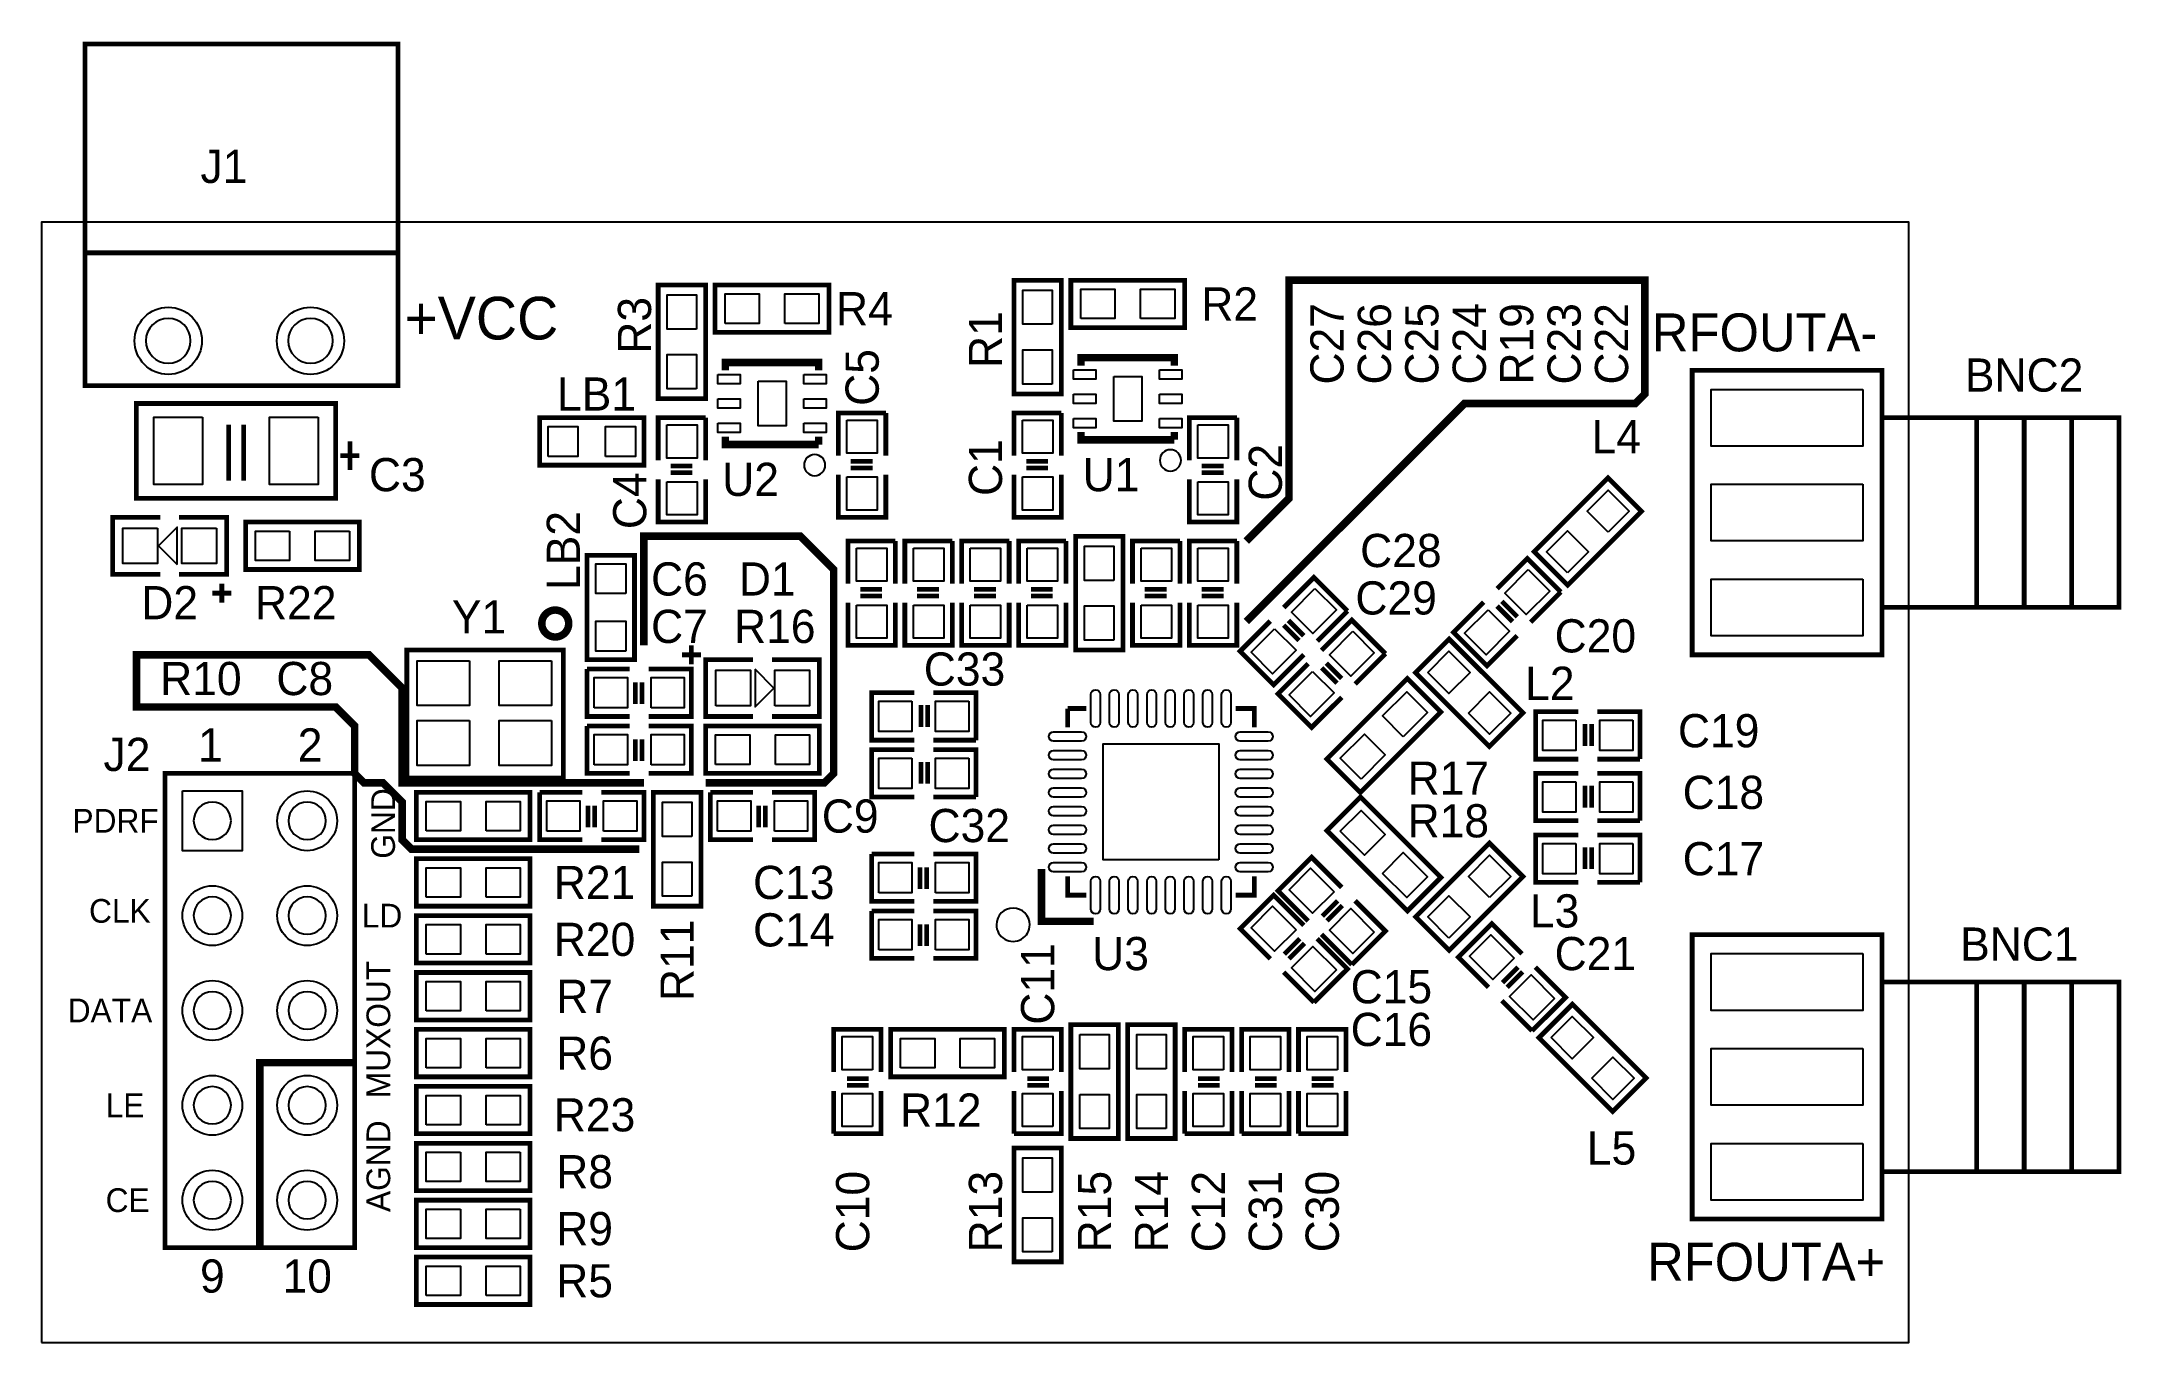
# Model space of a CAD drawing. Extents: x 0 to 55.7, y 0 to 34.8.
import ezdxf
from ezdxf.enums import TextEntityAlignment as Align

# ---------------------------------------------------------------- set-up
doc = ezdxf.new("R2010")
doc.units = 0
for name, color, linetype in [('BG_OUTLINE', 254, 'CONTINUOUS'), ('BO_SILKSCREEN_TOP', 7, 'CONTINUOUS'), ('PG_SILKSCREEN_TOP', 7, 'CONTINUOUS'), ('PIN_TOP', 1, 'CONTINUOUS'), ('RE_DISPLAY_TOP', 142, 'CONTINUOUS'), ('RE_SILKSCREEN_TOP', 7, 'CONTINUOUS')]:
    doc.layers.add(name, color=color, linetype=linetype)

msp = doc.modelspace()

# ---------------------------------------------------------------- linework, layer by layer
at = {"layer": 'BG_OUTLINE'}
msp.add_lwpolyline([(0, 0), (49.9999, 0), (49.9999, 29.99994), (0, 29.99994), (0, 0)], dxfattribs=at)
at = {"layer": 'BO_SILKSCREEN_TOP', "const_width": 0.2032}
for points in [[(32.258, 19.304), (38.1, 25.146), (42.672, 25.146), (42.926, 25.4), (42.926, 28.448), (33.401, 28.448), (33.401, 22.606), (32.258, 21.463)], [(16.129, 18.669), (16.129, 21.59), (20.32, 21.59), (21.209, 20.701), (21.209, 15.24), (20.955, 14.986), (17.78, 14.986)], [(16.129, 14.986), (9.652, 14.986), (9.652, 17.526), (8.763, 18.415), (2.54, 18.415), (2.54, 17.018), (7.874, 17.018), (8.382, 16.51), (8.382, 15.24), (8.636, 14.986), (9.144, 14.986), (9.652, 14.478), (9.652, 13.462), (9.906, 13.208), (16.002, 13.208)], [(8.382, 7.493), (5.842, 7.493), (5.842, 2.54)]]:
    msp.add_lwpolyline(points, dxfattribs=at)
at = {"layer": 'PG_SILKSCREEN_TOP'}
for points, const_width in [([(9.54532, 25.62606), (9.54532, 34.77514), (1.16332, 34.77514), (1.16332, 25.62606), (9.54532, 25.62606)], 0.127), ([(9.54532, 29.18206), (1.16332, 29.18206)], 0.127), ([(26.035, 25.4), (26.035, 28.448), (27.305, 28.448), (27.305, 25.4), (26.035, 25.4)], 0.127), ([(27.559, 28.448), (30.607, 28.448), (30.607, 27.178), (27.559, 27.178), (27.559, 28.448)], 0.127), ([(16.51, 25.273), (16.51, 28.321), (17.78, 28.321), (17.78, 25.273), (16.51, 25.273)], 0.127), ([(18.034, 28.321), (21.082, 28.321), (21.082, 27.051), (18.034, 27.051), (18.034, 28.321)], 0.127), ([(20.80768, 26.035), (20.80768, 26.24582), (18.30832, 26.24582), (18.30832, 26.035)], 0.20066), ([(30.33268, 26.162), (30.33268, 26.37282), (27.83332, 26.37282), (27.83332, 26.162)], 0.20066), ([(49.276, 18.415), (44.196, 18.415), (44.196, 26.035), (49.276, 26.035), (49.276, 18.415)], 0.127), ([(7.874, 22.606), (2.54, 22.606), (2.54, 25.146), (7.874, 25.146), (7.874, 22.606)], 0.127), ([(5.00634, 23.0759), (5.00634, 24.57704)], 0.127), ([(5.40766, 23.0759), (5.40766, 24.57704)], 0.127), ([(13.335, 23.495), (16.129, 23.495), (16.129, 24.765), (13.335, 24.765), (13.335, 23.495)], 0.127), ([(16.51, 23.622), (16.51, 24.765), (17.78, 24.765)], 0.127), ([(17.78, 24.765), (17.78, 23.622)], 0.127), ([(21.336, 23.749), (21.336, 24.892), (22.606, 24.892)], 0.127), ([(22.606, 24.892), (22.606, 23.749)], 0.127), ([(26.035, 23.749), (26.035, 24.892), (27.305, 24.892)], 0.127), ([(27.305, 24.892), (27.305, 23.749)], 0.127), ([(30.734, 23.622), (30.734, 24.765), (32.004, 24.765)], 0.127), ([(32.004, 24.765), (32.004, 23.622)], 0.127), ([(49.276, 19.685), (55.626, 19.685), (55.626, 24.765), (49.276, 24.765)], 0.127), ([(54.356, 19.685), (54.356, 24.765), (53.086, 24.765), (53.086, 19.685), (51.816, 19.685), (51.816, 24.765)], 0.127), ([(8.255, 23.368), (8.255, 24.13)], 0.127), ([(18.30832, 24.257), (18.30832, 24.04618), (20.80768, 24.04618)], 0.20066), ([(20.80768, 24.04618), (20.80768, 24.257)], 0.20066), ([(27.83332, 24.384), (27.83332, 24.17318), (30.33268, 24.17318)], 0.20066), ([(30.33268, 24.17318), (30.33268, 24.384)], 0.20066), ([(8.509, 23.749), (8.001, 23.749)], 0.127), ([(17.4244, 23.4696), (16.8402, 23.4696)], 0.127), ([(22.2504, 23.5966), (21.6662, 23.5966)], 0.127), ([(22.2504, 23.4188), (21.6662, 23.4188)], 0.127), ([(26.9494, 23.5966), (26.3652, 23.5966)], 0.127), ([(26.9494, 23.4188), (26.3652, 23.4188)], 0.127), ([(31.6484, 23.4696), (31.0642, 23.4696)], 0.127), ([(17.78, 23.114), (17.78, 21.971), (16.51, 21.971), (16.51, 23.114)], 0.127), ([(17.4244, 23.2918), (16.8402, 23.2918)], 0.127), ([(22.606, 23.241), (22.606, 22.098), (21.336, 22.098), (21.336, 23.241)], 0.127), ([(27.305, 23.241), (27.305, 22.098), (26.035, 22.098), (26.035, 23.241)], 0.127), ([(32.004, 23.114), (32.004, 21.971), (30.734, 21.971), (30.734, 23.114)], 0.127), ([(31.6484, 23.2918), (31.0642, 23.2918)], 0.127), ([(40.863266, 20.280122), (42.838878, 22.255734), (41.940734, 23.153878), (39.965122, 21.178266), (40.863266, 20.280122)], 0.127), ([(3.175, 20.574), (1.905, 20.574), (1.905, 22.098), (3.175, 22.098)], 0.127), ([(3.683, 20.574), (4.953, 20.574), (4.953, 22.098), (3.683, 22.098)], 0.127), ([(8.509, 20.701), (5.461, 20.701), (5.461, 21.971), (8.509, 21.971), (8.509, 20.701)], 0.127), ([(21.59, 20.32), (21.59, 21.463), (22.86, 21.463)], 0.127), ([(22.86, 21.463), (22.86, 20.32)], 0.127), ([(23.114, 20.32), (23.114, 21.463), (24.384, 21.463)], 0.127), ([(24.384, 21.463), (24.384, 20.32)], 0.127), ([(24.638, 20.32), (24.638, 21.463), (25.908, 21.463)], 0.127), ([(25.908, 21.463), (25.908, 20.32)], 0.127), ([(26.162, 20.32), (26.162, 21.463), (27.432, 21.463)], 0.127), ([(27.432, 21.463), (27.432, 20.32)], 0.127), ([(27.686, 18.542), (27.686, 21.59), (28.956, 21.59), (28.956, 18.542), (27.686, 18.542)], 0.127), ([(29.21, 20.32), (29.21, 21.463), (30.48, 21.463)], 0.127), ([(30.48, 21.463), (30.48, 20.32)], 0.127), ([(30.734, 20.32), (30.734, 21.463), (32.004, 21.463)], 0.127), ([(32.004, 21.463), (32.004, 20.32)], 0.127), ([(15.875, 18.288), (15.875, 21.082), (14.605, 21.082), (14.605, 18.288), (15.875, 18.288)], 0.127), ([(38.973506, 20.18665), (39.781734, 20.994878), (40.679878, 20.096734)], 0.127), ([(5.08, 20.066), (4.572, 20.066)], 0.127), ([(4.826, 19.812), (4.826, 20.32)], 0.127), ([(22.5044, 20.1676), (21.9202, 20.1676)], 0.127), ([(22.5044, 19.9898), (21.9202, 19.9898)], 0.127), ([(24.0284, 20.1676), (23.4442, 20.1676)], 0.127), ([(24.0284, 19.9898), (23.4442, 19.9898)], 0.127), ([(25.5524, 20.1676), (24.9682, 20.1676)], 0.127), ([(25.5524, 19.9898), (24.9682, 19.9898)], 0.127), ([(27.0764, 20.1676), (26.4922, 20.1676)], 0.127), ([(27.0764, 19.9898), (26.4922, 19.9898)], 0.127), ([(30.1244, 20.1676), (29.5402, 20.1676)], 0.127), ([(30.1244, 19.9898), (29.5402, 19.9898)], 0.127), ([(31.6484, 20.1676), (31.0642, 20.1676)], 0.127), ([(31.6484, 19.9898), (31.0642, 19.9898)], 0.127), ([(33.258506, 19.67865), (34.066734, 20.486878), (34.964878, 19.588734)], 0.127), ([(40.679878, 20.096734), (39.87165, 19.288506)], 0.127), ([(22.86, 19.812), (22.86, 18.669), (21.59, 18.669), (21.59, 19.812)], 0.127), ([(24.384, 19.812), (24.384, 18.669), (23.114, 18.669), (23.114, 19.812)], 0.127), ([(25.908, 19.812), (25.908, 18.669), (24.638, 18.669), (24.638, 19.812)], 0.127), ([(27.432, 19.812), (27.432, 18.669), (26.162, 18.669), (26.162, 19.812)], 0.127), ([(30.48, 19.812), (30.48, 18.669), (29.21, 18.669), (29.21, 19.812)], 0.127), ([(32.004, 19.812), (32.004, 18.669), (30.734, 18.669), (30.734, 19.812)], 0.127), ([(34.964878, 19.588734), (34.15665, 18.780506)], 0.127), ([(39.512494, 18.92935), (38.704266, 18.121122), (37.806122, 19.019266), (38.61435, 19.827494)], 0.127), ([(39.386764, 19.30654), (38.973506, 19.719544)], 0.127), ([(39.512494, 19.43227), (39.099236, 19.845528)], 0.127), ([(33.797494, 18.42135), (32.989266, 17.613122), (32.091122, 18.511266), (32.89935, 19.319494)], 0.127), ([(33.671764, 18.79854), (33.258506, 19.211544)], 0.127), ([(33.797494, 18.92427), (33.384236, 19.337274)], 0.127), ([(34.274506, 18.53565), (35.082734, 19.343878), (35.980878, 18.445734)], 0.127), ([(13.97, 15.113), (9.779, 15.113), (9.779, 18.542), (13.97, 18.542), (13.97, 15.113)], 0.127), ([(17.145, 18.415), (17.653, 18.415)], 0.127), ([(17.399, 18.669), (17.399, 18.161)], 0.127), ([(35.980878, 18.445734), (35.17265, 17.637506)], 0.127), ([(36.790122, 17.937734), (38.765734, 15.962122), (39.663878, 16.860266), (37.688266, 18.835878), (36.790122, 17.937734)], 0.127), ([(15.748, 16.764), (14.605, 16.764), (14.605, 18.034)], 0.127), ([(14.605, 18.034), (15.748, 18.034)], 0.127), ([(16.256, 18.034), (17.399, 18.034), (17.399, 16.764), (16.256, 16.764)], 0.127), ([(19.05, 18.288), (17.78, 18.288), (17.78, 16.764), (19.05, 16.764)], 0.127), ([(19.558, 18.288), (20.828, 18.288), (20.828, 16.764), (19.558, 16.764)], 0.127), ([(34.813494, 17.27835), (34.005266, 16.470122), (33.107122, 17.368266), (33.91535, 18.176494)], 0.127), ([(34.687764, 17.65554), (34.274506, 18.068544)], 0.127), ([(34.813494, 17.78127), (34.400236, 18.194274)], 0.127), ([(34.41446, 15.62735), (36.56965, 17.78254), (37.46754, 16.88465), (35.31235, 14.72946), (34.41446, 15.62735)], 0.127), ([(15.9004, 17.6784), (15.9004, 17.0942)], 0.127), ([(16.0782, 17.6784), (16.0782, 17.0942)], 0.127), ([(23.368, 16.129), (22.225, 16.129), (22.225, 17.399), (23.368, 17.399)], 0.127), ([(23.876, 17.399), (25.019, 17.399), (25.019, 16.129)], 0.127), ([(23.5458, 16.4846), (23.5458, 17.0688)], 0.127), ([(23.7236, 16.4846), (23.7236, 17.0688)], 0.127), ([(27.47264, 16.97736), (27.47264, 16.47698)], 0.127), ([(27.97302, 16.97736), (27.47264, 16.97736)], 0.127), ([(32.47136, 16.47698), (32.47136, 16.97736), (31.97098, 16.97736)], 0.127), ([(41.148, 15.621), (40.005, 15.621), (40.005, 16.891), (41.148, 16.891)], 0.127), ([(41.656, 16.891), (42.799, 16.891), (42.799, 15.621)], 0.127), ([(15.748, 15.24), (14.605, 15.24), (14.605, 16.51)], 0.127), ([(14.605, 16.51), (15.748, 16.51)], 0.127), ([(15.9004, 16.1544), (15.9004, 15.5702)], 0.127), ([(16.0782, 16.1544), (16.0782, 15.5702)], 0.127), ([(16.256, 16.51), (17.399, 16.51), (17.399, 15.24), (16.256, 15.24)], 0.127), ([(17.78, 16.51), (20.828, 16.51), (20.828, 15.24), (17.78, 15.24), (17.78, 16.51)], 0.127), ([(25.019, 16.129), (23.876, 16.129)], 0.127), ([(41.3258, 15.9766), (41.3258, 16.5608)], 0.127), ([(41.5036, 15.9766), (41.5036, 16.5608)], 0.127), ([(23.368, 14.605), (22.225, 14.605), (22.225, 15.875), (23.368, 15.875)], 0.127), ([(23.5458, 14.9606), (23.5458, 15.5448)], 0.127), ([(23.7236, 14.9606), (23.7236, 15.5448)], 0.127), ([(23.876, 15.875), (25.019, 15.875), (25.019, 14.605)], 0.127), ([(42.799, 15.621), (41.656, 15.621)], 0.127), ([(8.382, 15.24), (8.382, 2.54), (3.302, 2.54), (3.302, 15.24), (8.382, 15.24)], 0.127), ([(41.148, 13.97), (40.005, 13.97), (40.005, 15.24), (41.148, 15.24)], 0.127), ([(41.656, 15.24), (42.799, 15.24), (42.799, 13.97)], 0.127), ([(10.033, 14.732), (13.081, 14.732), (13.081, 13.462), (10.033, 13.462), (10.033, 14.732)], 0.127), ([(14.478, 13.462), (13.335, 13.462), (13.335, 14.732)], 0.127), ([(13.335, 14.732), (14.478, 14.732)], 0.127), ([(14.986, 14.732), (16.129, 14.732), (16.129, 13.462), (14.986, 13.462)], 0.127), ([(16.383, 11.684), (16.383, 14.732), (17.653, 14.732), (17.653, 11.684), (16.383, 11.684)], 0.127), ([(19.05, 13.462), (17.907, 13.462), (17.907, 14.732)], 0.127), ([(17.907, 14.732), (19.05, 14.732)], 0.127), ([(19.558, 14.732), (20.701, 14.732), (20.701, 13.462), (19.558, 13.462)], 0.127), ([(25.019, 14.605), (23.876, 14.605)], 0.127), ([(35.31235, 14.60754), (37.46754, 12.45235), (36.56965, 11.55446), (34.41446, 13.70965), (35.31235, 14.60754)], 0.127), ([(41.3258, 14.3256), (41.3258, 14.9098)], 0.127), ([(41.5036, 14.3256), (41.5036, 14.9098)], 0.127), ([(14.6304, 14.3764), (14.6304, 13.7922)], 0.127), ([(14.8082, 14.3764), (14.8082, 13.7922)], 0.127), ([(19.2024, 14.3764), (19.2024, 13.7922)], 0.127), ([(19.3802, 14.3764), (19.3802, 13.7922)], 0.127), ([(42.799, 13.97), (41.656, 13.97)], 0.127), ([(37.688266, 10.501122), (39.663878, 12.476734), (38.765734, 13.374878), (36.790122, 11.399266), (37.688266, 10.501122)], 0.127), ([(41.148, 12.319), (40.005, 12.319), (40.005, 13.589), (41.148, 13.589)], 0.127), ([(41.656, 13.589), (42.799, 13.589), (42.799, 12.319)], 0.127), ([(10.033, 12.954), (13.081, 12.954), (13.081, 11.684), (10.033, 11.684), (10.033, 12.954)], 0.127), ([(23.368, 11.811), (22.225, 11.811), (22.225, 13.081)], 0.127), ([(22.225, 13.081), (23.368, 13.081)], 0.127), ([(23.876, 13.081), (25.019, 13.081), (25.019, 11.811), (23.876, 11.811)], 0.127), ([(33.91535, 11.287506), (33.107122, 12.095734), (34.005266, 12.993878), (34.813494, 12.18565)], 0.127), ([(41.3258, 12.6746), (41.3258, 13.2588)], 0.127), ([(41.5036, 12.6746), (41.5036, 13.2588)], 0.127), ([(23.5204, 12.7254), (23.5204, 12.1412)], 0.127), ([(23.6982, 12.7254), (23.698454, 12.1412)], 0.127), ([(28.17114, 11.2776), (26.7716, 11.2776), (26.7716, 12.67714)], 0.20066), ([(27.47264, 12.47902), (27.47264, 11.97864), (27.97302, 11.97864)], 0.127), ([(31.97098, 11.97864), (32.47136, 11.97864), (32.47136, 12.47902)], 0.127), ([(42.799, 12.319), (41.656, 12.319)], 0.127), ([(32.89935, 10.271506), (32.091122, 11.079734), (32.989266, 11.977878), (33.797494, 11.16965)], 0.127), ([(34.29254, 11.413236), (34.705544, 11.826494)], 0.127), ([(34.41827, 11.287506), (34.831274, 11.700764)], 0.127), ([(35.17265, 11.826494), (35.980878, 11.018266), (35.082734, 10.120122)], 0.127), ([(10.033, 11.43), (13.081, 11.43), (13.081, 10.16), (10.033, 10.16), (10.033, 11.43)], 0.127), ([(23.368, 10.287), (22.225, 10.287), (22.225, 11.557)], 0.127), ([(22.225, 11.557), (23.368, 11.557)], 0.127), ([(23.5204, 11.2014), (23.5204, 10.6172)], 0.127), ([(23.6982, 11.2014), (23.698454, 10.6172)], 0.127), ([(23.876, 11.557), (25.019, 11.557), (25.019, 10.287), (23.876, 10.287)], 0.127), ([(38.74135, 9.509506), (37.933122, 10.317734), (38.831266, 11.215878), (39.639494, 10.40765)], 0.127), ([(33.27654, 10.397236), (33.689544, 10.810494)], 0.127), ([(33.40227, 10.271506), (33.815274, 10.684764)], 0.127), ([(34.15665, 10.810494), (34.964878, 10.002266), (34.066734, 9.104122)], 0.127), ([(35.082734, 10.120122), (34.274506, 10.92835)], 0.127), ([(49.276, 3.302), (44.196, 3.302), (44.196, 10.922), (49.276, 10.922), (49.276, 3.302)], 0.127), ([(39.11854, 9.635236), (39.531544, 10.048494)], 0.127), ([(39.99865, 10.048494), (40.806878, 9.240266), (39.908734, 8.342122)], 0.127), ([(10.033, 9.906), (13.081, 9.906), (13.081, 8.636), (10.033, 8.636), (10.033, 9.906)], 0.127), ([(34.066734, 9.104122), (33.258506, 9.91235)], 0.127), ([(39.24427, 9.509506), (39.657528, 9.922764)], 0.127), ([(49.276, 4.572), (55.626, 4.572), (55.626, 9.652), (49.276, 9.652)], 0.127), ([(54.356, 4.572), (54.356, 9.652), (53.086, 9.652), (53.086, 4.572), (51.816, 4.572), (51.816, 9.652)], 0.127), ([(39.908734, 8.342122), (39.100506, 9.15035)], 0.127), ([(40.092122, 8.158734), (42.067734, 6.183122), (42.965878, 7.081266), (40.990266, 9.056878), (40.092122, 8.158734)], 0.127), ([(10.033, 8.382), (13.081, 8.382), (13.081, 7.112), (10.033, 7.112), (10.033, 8.382)], 0.127), ([(21.209, 7.239), (21.209, 8.382), (22.479, 8.382), (22.479, 7.239)], 0.127), ([(22.733, 8.382), (25.781, 8.382), (25.781, 7.112), (22.733, 7.112), (22.733, 8.382)], 0.127), ([(26.035, 7.239), (26.035, 8.382), (27.305, 8.382), (27.305, 7.239)], 0.127), ([(28.829, 8.509), (28.829, 5.461), (27.559, 5.461), (27.559, 8.509), (28.829, 8.509)], 0.127), ([(29.083, 5.461), (29.083, 8.509), (30.353, 8.509), (30.353, 5.461), (29.083, 5.461)], 0.127), ([(30.607, 7.239), (30.607, 8.382), (31.877, 8.382), (31.877, 7.239)], 0.127), ([(32.131, 7.239), (32.131, 8.382), (33.401, 8.382), (33.401, 7.239)], 0.127), ([(33.655, 7.239), (33.655, 8.382), (34.925, 8.382), (34.925, 7.239)], 0.127), ([(10.033, 6.858), (13.081, 6.858), (13.081, 5.588), (10.033, 5.588), (10.033, 6.858)], 0.127), ([(22.479, 6.731), (22.479, 5.588), (21.209, 5.588)], 0.127), ([(21.209, 5.588), (21.209, 6.731)], 0.127), ([(21.5646, 7.0612), (22.1488, 7.0612)], 0.127), ([(21.5646, 6.8834), (22.1488, 6.8834)], 0.127), ([(27.305, 6.731), (27.305, 5.588), (26.035, 5.588)], 0.127), ([(26.035, 5.588), (26.035, 6.731)], 0.127), ([(26.3906, 7.0612), (26.9748, 7.0612)], 0.127), ([(26.3906, 6.8834), (26.9748, 6.8834)], 0.127), ([(31.877, 6.731), (31.877, 5.588), (30.607, 5.588)], 0.127), ([(30.607, 5.588), (30.607, 6.731)], 0.127), ([(30.9626, 7.0612), (31.5468, 7.0612)], 0.127), ([(30.9626, 6.8834), (31.5468, 6.8834)], 0.127), ([(33.401, 6.731), (33.401, 5.588), (32.131, 5.588)], 0.127), ([(32.131, 5.588), (32.131, 6.731)], 0.127), ([(32.4866, 7.0612), (33.0708, 7.061454)], 0.127), ([(32.4866, 6.8834), (33.0708, 6.8834)], 0.127), ([(34.925, 6.731), (34.925, 5.588), (33.655, 5.588)], 0.127), ([(33.655, 5.588), (33.655, 6.731)], 0.127), ([(34.0106, 7.0612), (34.5948, 7.061454)], 0.127), ([(34.0106, 6.8834), (34.5948, 6.8834)], 0.127), ([(13.081, 4.064), (10.033, 4.064), (10.033, 5.334), (13.081, 5.334), (13.081, 4.064)], 0.127), ([(26.035, 2.159), (26.035, 5.207), (27.305, 5.207), (27.305, 2.159), (26.035, 2.159)], 0.127), ([(13.081, 2.54), (10.033, 2.54), (10.033, 3.81), (13.081, 3.81), (13.081, 2.54)], 0.127), ([(10.033, 2.286), (13.081, 2.286), (13.081, 1.016), (10.033, 1.016), (10.033, 2.286)], 0.127)]:
    msp.add_lwpolyline(points, dxfattribs=dict(at, const_width=const_width))
for points in [[(20.98548, 23.495, 1), (20.41652, 23.495, 1)], [(30.51048, 23.622, 1), (29.94152, 23.622, 1)], [(30.51048, 23.622, 1), (29.94152, 23.622, 1)], [(26.460196, 11.185906, 1), (25.565804, 11.186094, 1)]]:
    msp.add_lwpolyline(points, format="xyb", close=True, dxfattribs=at)
for points in [[(3.62966, 20.83562), (3.62966, 21.83638), (3.12928, 21.336)], [(19.10334, 18.02638), (19.10334, 17.02562), (19.60372, 17.526)]]:
    msp.add_lwpolyline(points, close=True, dxfattribs=at)
at = {"layer": 'PG_SILKSCREEN_TOP', "const_width": 0.20066}
msp.add_lwpolyline([(14.114526, 19.252946, 1.00015), (13.39342, 19.252946, 0.99985), (14.114526, 19.252946)], format="xyb", dxfattribs=at)
at = {"layer": 'PIN_TOP'}
for points in [[(17.5387, 27.1399), (16.7513, 27.1399), (16.7513, 28.0543), (17.5387, 28.0543)], [(18.3007, 27.2923), (18.3007, 28.0797), (19.2151, 28.0797), (19.2151, 27.2923)], [(19.9009, 27.2923), (19.9009, 28.0797), (20.8153, 28.0797), (20.8153, 27.2923)], [(27.0637, 27.2669), (26.2763, 27.2669), (26.2763, 28.1813), (27.0637, 28.1813)], [(27.8257, 27.4193), (27.8257, 28.2067), (28.7401, 28.2067), (28.7401, 27.4193)], [(29.4259, 27.4193), (29.4259, 28.2067), (30.3403, 28.2067), (30.3403, 27.4193)], [(17.5387, 25.5397), (16.7513, 25.5397), (16.7513, 26.4541), (17.5387, 26.4541)], [(27.0637, 25.6667), (26.2763, 25.6667), (26.2763, 26.5811), (27.0637, 26.5811)], [(18.10766, 25.9207), (18.7071, 25.9207), (18.7071, 25.67178), (18.10766, 25.67178)], [(19.18335, 25.74544), (19.93265, 25.74544), (19.93265, 24.54656), (19.18335, 24.54656)], [(20.4089, 25.9207), (21.00834, 25.9207), (21.00834, 25.67178), (20.4089, 25.67178)], [(27.63266, 26.0477), (28.2321, 26.0477), (28.2321, 25.79878), (27.63266, 25.79878)], [(28.70835, 25.87244), (29.45765, 25.87244), (29.45765, 24.67356), (28.70835, 24.67356)], [(29.9339, 26.0477), (30.53334, 26.0477), (30.53334, 25.79878), (29.9339, 25.79878)], [(18.10766, 25.27046), (18.7071, 25.27046), (18.7071, 25.02154), (18.10766, 25.02154)], [(20.4089, 25.27046), (21.00834, 25.27046), (21.00834, 25.02154), (20.4089, 25.02154)], [(27.63266, 25.39746), (28.2321, 25.39746), (28.2321, 25.14854), (27.63266, 25.14854)], [(29.9339, 25.39746), (30.53334, 25.39746), (30.53334, 25.14854), (29.9339, 25.14854)], [(48.76546, 25.52446), (48.76546, 24.00554), (44.70654, 24.00554), (44.70654, 25.52446)], [(4.30784, 24.77643), (4.30784, 22.97557), (3.00736, 22.97557), (3.00736, 24.77643)], [(7.40664, 24.77643), (7.40664, 22.97557), (6.10616, 22.97557), (6.10616, 24.77643)], [(13.56233, 23.72995), (13.56233, 24.53005), (14.36243, 24.53005), (14.36243, 23.72995)], [(15.10157, 23.72995), (15.10157, 24.53005), (15.90167, 24.53005), (15.90167, 23.72995)], [(16.7386, 24.5745), (17.5514, 24.5745), (17.5514, 23.6855), (16.7386, 23.6855)], [(18.10766, 24.62022), (18.7071, 24.62022), (18.7071, 24.3713), (18.10766, 24.3713)], [(20.4089, 24.62022), (21.00834, 24.62022), (21.00834, 24.3713), (20.4089, 24.3713)], [(21.5646, 24.7015), (22.3774, 24.7015), (22.3774, 23.8125), (21.5646, 23.8125)], [(26.2636, 24.7015), (27.0764, 24.7015), (27.0764, 23.8125), (26.2636, 23.8125)], [(27.63266, 24.74722), (28.2321, 24.74722), (28.2321, 24.4983), (27.63266, 24.4983)], [(29.9339, 24.74722), (30.53334, 24.74722), (30.53334, 24.4983), (29.9339, 24.4983)], [(30.9626, 24.5745), (31.7754, 24.5745), (31.7754, 23.6855), (30.9626, 23.6855)], [(16.7386, 23.0505), (17.5514, 23.0505), (17.5514, 22.1615), (16.7386, 22.1615)], [(21.5646, 23.1775), (22.3774, 23.1775), (22.3774, 22.2885), (21.5646, 22.2885)], [(26.2636, 23.1775), (27.0764, 23.1775), (27.0764, 22.2885), (26.2636, 22.2885)], [(30.9626, 23.0505), (31.7754, 23.0505), (31.7754, 22.1615), (30.9626, 22.1615)], [(48.76546, 22.98446), (48.76546, 21.46554), (44.70654, 21.46554), (44.70654, 22.98446)], [(41.946322, 21.695566), (41.380566, 22.261322), (41.946322, 22.827078), (42.512078, 22.261322)], [(3.10388, 21.81098), (3.10388, 20.86102), (2.17424, 20.86102), (2.17424, 21.81098)], [(4.68376, 21.81098), (4.68376, 20.86102), (3.75412, 20.86102), (3.75412, 21.81098)], [(6.6421, 21.7297), (6.6421, 20.9423), (5.7277, 20.9423), (5.7277, 21.7297)], [(8.2423, 21.7297), (8.2423, 20.9423), (7.3279, 20.9423), (7.3279, 21.7297)], [(40.857678, 20.606922), (40.291922, 21.172678), (40.857678, 21.738434), (41.423434, 21.172678)], [(21.8186, 21.2725), (22.6314, 21.2725), (22.6314, 20.3835), (21.8186, 20.3835)], [(23.3426, 21.2725), (24.1554, 21.2725), (24.1554, 20.3835), (23.3426, 20.3835)], [(24.8666, 21.2725), (25.6794, 21.2725), (25.6794, 20.3835), (24.8666, 20.3835)], [(26.3906, 21.2725), (27.2034, 21.2725), (27.2034, 20.3835), (26.3906, 20.3835)], [(28.7147, 20.4089), (27.9273, 20.4089), (27.9273, 21.3233), (28.7147, 21.3233)], [(29.4386, 21.2725), (30.2514, 21.2725), (30.2514, 20.3835), (29.4386, 20.3835)], [(30.9626, 21.2725), (31.7754, 21.2725), (31.7754, 20.3835), (30.9626, 20.3835)], [(15.64005, 20.05457), (14.83995, 20.05457), (14.83995, 20.85467), (15.64005, 20.85467)], [(39.808675, 20.698411), (40.383411, 20.123675), (39.754793, 19.495057), (39.180057, 20.069793)], [(34.093675, 20.190411), (34.668411, 19.615675), (34.039793, 18.987057), (33.465057, 19.561793)], [(48.76546, 20.44446), (48.76546, 18.92554), (44.70654, 18.92554), (44.70654, 20.44446)], [(21.8186, 19.7485), (22.6314, 19.7485), (22.6314, 18.8595), (21.8186, 18.8595)], [(23.3426, 19.7485), (24.1554, 19.7485), (24.1554, 18.8595), (23.3426, 18.8595)], [(24.8666, 19.7485), (25.6794, 19.7485), (25.6794, 18.8595), (24.8666, 18.8595)], [(26.3906, 19.7485), (27.2034, 19.7485), (27.2034, 18.8595), (26.3906, 18.8595)], [(28.7147, 18.8087), (27.9273, 18.8087), (27.9273, 19.7231), (28.7147, 19.7231)], [(29.4386, 19.7485), (30.2514, 19.7485), (30.2514, 18.8595), (29.4386, 18.8595)], [(30.9626, 19.7485), (31.7754, 19.7485), (31.7754, 18.8595), (30.9626, 18.8595)], [(38.731207, 19.620943), (39.305943, 19.046207), (38.677325, 18.417589), (38.102589, 18.992325)], [(15.64005, 18.51533), (14.83995, 18.51533), (14.83995, 19.31543), (15.64005, 19.31543)], [(33.016207, 19.112943), (33.590943, 18.538207), (32.962325, 17.909589), (32.387589, 18.484325)], [(35.109675, 19.047411), (35.684411, 18.472675), (35.055793, 17.844057), (34.481057, 18.418793)], [(37.116922, 17.943322), (37.682678, 18.509078), (38.248434, 17.943322), (37.682678, 17.377566)], [(11.45413, 18.25244), (11.45413, 17.05356), (10.05459, 17.05356), (10.05459, 18.25244)], [(13.65377, 18.25244), (13.65377, 17.05356), (12.25423, 17.05356), (12.25423, 18.25244)], [(18.04924, 17.05102), (18.04924, 18.00098), (18.97888, 18.00098), (18.97888, 17.05102)], [(19.62912, 17.05102), (19.62912, 18.00098), (20.55876, 18.00098), (20.55876, 17.05102)], [(34.032207, 17.969943), (34.606943, 17.395207), (33.978325, 16.766589), (33.403589, 17.341325)], [(14.7955, 16.9926), (14.7955, 17.8054), (15.6845, 17.8054), (15.6845, 16.9926)], [(16.3195, 16.9926), (16.3195, 17.8054), (17.2085, 17.8054), (17.2085, 16.9926)], [(36.461757, 16.219981), (35.904981, 16.776757), (36.551559, 17.423335), (37.108335, 16.866559)], [(38.205566, 16.854678), (38.771322, 17.420434), (39.337078, 16.854678), (38.771322, 16.288922)], [(23.3045, 17.1704), (23.3045, 16.3576), (22.4155, 16.3576), (22.4155, 17.1704)], [(24.8285, 17.1704), (24.8285, 16.3576), (23.9395, 16.3576), (23.9395, 17.1704)], [(11.45413, 16.65224), (11.45413, 15.45336), (10.05459, 15.45336), (10.05459, 16.65224)], [(13.65377, 16.65224), (13.65377, 15.45336), (12.25423, 15.45336), (12.25423, 16.65224)], [(14.7955, 15.4686), (14.7955, 16.2814), (15.6845, 16.2814), (15.6845, 15.4686)], [(16.3195, 15.4686), (16.3195, 16.2814), (17.2085, 16.2814), (17.2085, 15.4686)], [(18.0467, 15.4813), (18.0467, 16.2687), (18.9611, 16.2687), (18.9611, 15.4813)], [(19.6469, 15.4813), (19.6469, 16.2687), (20.5613, 16.2687), (20.5613, 15.4813)], [(35.330441, 15.088665), (34.773665, 15.645441), (35.420243, 16.292019), (35.977019, 15.735243)], [(41.0845, 16.6624), (41.0845, 15.8496), (40.1955, 15.8496), (40.1955, 16.6624)], [(42.6085, 16.6624), (42.6085, 15.8496), (41.7195, 15.8496), (41.7195, 16.6624)], [(23.3045, 15.6464), (23.3045, 14.8336), (22.4155, 14.8336), (22.4155, 15.6464)], [(24.8285, 15.6464), (24.8285, 14.8336), (23.9395, 14.8336), (23.9395, 15.6464)], [(31.5214, 12.9286), (28.4226, 12.9286), (28.4226, 16.0274), (31.5214, 16.0274)], [(3.7719, 14.7701), (5.3721, 14.7701), (5.3721, 13.1699), (3.7719, 13.1699)], [(10.2997, 13.7033), (10.2997, 14.4907), (11.2141, 14.4907), (11.2141, 13.7033)], [(11.8999, 13.7033), (11.8999, 14.4907), (12.8143, 14.4907), (12.8143, 13.7033)], [(13.5255, 13.6906), (13.5255, 14.5034), (14.4145, 14.5034), (14.4145, 13.6906)], [(15.0495, 13.6906), (15.0495, 14.5034), (15.9385, 14.5034), (15.9385, 13.6906)], [(18.0975, 13.6906), (18.0975, 14.5034), (18.9865, 14.5034), (18.9865, 13.6906)], [(19.6215, 13.6906), (19.6215, 14.5034), (20.5105, 14.5034), (20.5105, 13.6906)], [(41.0845, 15.0114), (41.0845, 14.1986), (40.1955, 14.1986), (40.1955, 15.0114)], [(42.6085, 15.0114), (42.6085, 14.1986), (41.7195, 14.1986), (41.7195, 15.0114)], [(17.4117, 13.5509), (16.6243, 13.5509), (16.6243, 14.4653), (17.4117, 14.4653)], [(34.773665, 13.691559), (35.330441, 14.248335), (35.977019, 13.601757), (35.420243, 13.044981)], [(17.4117, 11.9507), (16.6243, 11.9507), (16.6243, 12.8651), (17.4117, 12.8651)], [(22.4155, 12.0396), (22.4155, 12.8524), (23.3045, 12.8524), (23.3045, 12.0396)], [(23.9395, 12.0396), (23.9395, 12.8524), (24.8285, 12.8524), (24.8285, 12.0396)], [(35.904981, 12.560243), (36.461757, 13.117019), (37.108335, 12.470441), (36.551559, 11.913665)], [(38.771322, 11.916566), (38.205566, 12.482322), (38.771322, 13.048078), (39.337078, 12.482322)], [(41.0845, 13.3604), (41.0845, 12.5476), (40.1955, 12.5476), (40.1955, 13.3604)], [(42.6085, 13.3604), (42.6085, 12.5476), (41.7195, 12.5476), (41.7195, 13.3604)], [(10.2997, 11.9253), (10.2997, 12.7127), (11.2141, 12.7127), (11.2141, 11.9253)], [(11.8999, 11.9253), (11.8999, 12.7127), (12.8143, 12.7127), (12.8143, 11.9253)], [(34.606943, 12.068793), (34.032207, 11.494057), (33.403589, 12.122675), (33.978325, 12.697411)], [(37.682678, 10.827922), (37.116922, 11.393678), (37.682678, 11.959434), (38.248434, 11.393678)], [(10.2997, 10.4013), (10.2997, 11.1887), (11.2141, 11.1887), (11.2141, 10.4013)], [(11.8999, 10.4013), (11.8999, 11.1887), (12.8143, 11.1887), (12.8143, 10.4013)], [(22.4155, 10.5156), (22.4155, 11.3284), (23.3045, 11.3284), (23.3045, 10.5156)], [(23.9395, 10.5156), (23.9395, 11.3284), (24.8285, 11.3284), (24.8285, 10.5156)], [(33.590943, 11.052793), (33.016207, 10.478057), (32.387589, 11.106675), (32.962325, 11.681411)], [(35.684411, 10.991325), (35.109675, 10.416589), (34.481057, 11.045207), (35.055793, 11.619943)], [(34.668411, 9.975325), (34.093675, 9.400589), (33.465057, 10.029207), (34.039793, 10.603943)], [(39.432943, 10.290793), (38.858207, 9.716057), (38.229589, 10.344675), (38.804325, 10.919411)], [(48.76546, 10.41146), (48.76546, 8.89254), (44.70654, 8.89254), (44.70654, 10.41146)], [(10.2997, 8.8773), (10.2997, 9.6647), (11.2141, 9.6647), (11.2141, 8.8773)], [(11.8999, 8.8773), (11.8999, 9.6647), (12.8143, 9.6647), (12.8143, 8.8773)], [(40.510411, 9.213325), (39.935675, 8.638589), (39.307057, 9.267207), (39.881793, 9.841943)], [(40.418922, 8.164322), (40.984678, 8.730078), (41.550434, 8.164322), (40.984678, 7.598566)], [(10.2997, 7.3533), (10.2997, 8.1407), (11.2141, 8.1407), (11.2141, 7.3533)], [(11.8999, 7.3533), (11.8999, 8.1407), (12.8143, 8.1407), (12.8143, 7.3533)], [(22.2504, 7.3025), (21.4376, 7.3025), (21.4376, 8.1915), (22.2504, 8.1915)], [(22.9997, 7.3533), (22.9997, 8.1407), (23.9141, 8.1407), (23.9141, 7.3533)], [(24.5999, 7.3533), (24.5999, 8.1407), (25.5143, 8.1407), (25.5143, 7.3533)], [(27.0764, 7.3025), (26.2636, 7.3025), (26.2636, 8.1915), (27.0764, 8.1915)], [(27.8003, 8.2423), (28.5877, 8.2423), (28.5877, 7.3279), (27.8003, 7.3279)], [(30.1117, 7.3279), (29.3243, 7.3279), (29.3243, 8.2423), (30.1117, 8.2423)], [(31.6484, 7.3025), (30.8356, 7.3025), (30.8356, 8.1915), (31.6484, 8.1915)], [(33.1724, 7.3025), (32.3596, 7.3025), (32.3596, 8.1915), (33.1724, 8.1915)], [(34.6964, 7.3025), (33.8836, 7.3025), (33.8836, 8.1915), (34.6964, 8.1915)], [(48.76546, 7.87146), (48.76546, 6.35254), (44.70654, 6.35254), (44.70654, 7.87146)], [(41.507566, 7.075678), (42.073322, 7.641434), (42.639078, 7.075678), (42.073322, 6.509922)], [(10.2997, 5.8293), (10.2997, 6.6167), (11.2141, 6.6167), (11.2141, 5.8293)], [(11.8999, 5.8293), (11.8999, 6.6167), (12.8143, 6.6167), (12.8143, 5.8293)], [(22.2504, 5.7785), (21.4376, 5.7785), (21.4376, 6.6675), (22.2504, 6.6675)], [(27.0764, 5.7785), (26.2636, 5.7785), (26.2636, 6.6675), (27.0764, 6.6675)], [(27.8003, 6.6421), (28.5877, 6.6421), (28.5877, 5.7277), (27.8003, 5.7277)], [(30.1117, 5.7277), (29.3243, 5.7277), (29.3243, 6.6421), (30.1117, 6.6421)], [(31.6484, 5.7785), (30.8356, 5.7785), (30.8356, 6.6675), (31.6484, 6.6675)], [(33.1724, 5.7785), (32.3596, 5.7785), (32.3596, 6.6675), (33.1724, 6.6675)], [(34.6964, 5.7785), (33.8836, 5.7785), (33.8836, 6.6675), (34.6964, 6.6675)], [(11.2141, 5.0927), (11.2141, 4.3053), (10.2997, 4.3053), (10.2997, 5.0927)], [(12.8143, 5.0927), (12.8143, 4.3053), (11.8999, 4.3053), (11.8999, 5.0927)], [(48.76546, 5.33146), (48.76546, 3.81254), (44.70654, 3.81254), (44.70654, 5.33146)], [(27.0637, 4.0259), (26.2763, 4.0259), (26.2763, 4.9403), (27.0637, 4.9403)], [(11.2141, 3.5687), (11.2141, 2.7813), (10.2997, 2.7813), (10.2997, 3.5687)], [(12.8143, 3.5687), (12.8143, 2.7813), (11.8999, 2.7813), (11.8999, 3.5687)], [(27.0637, 2.4257), (26.2763, 2.4257), (26.2763, 3.3401), (27.0637, 3.3401)], [(10.2997, 1.2573), (10.2997, 2.0447), (11.2141, 2.0447), (11.2141, 1.2573)], [(11.8999, 1.2573), (11.8999, 2.0447), (12.8143, 2.0447), (12.8143, 1.2573)]]:
    msp.add_lwpolyline(points, close=True, dxfattribs=at)
for points in [[(28.3464, 17.35328), (28.3464, 16.60144, -1), (28.09748, 16.60144), (28.09748, 17.35328, -1)], [(28.84678, 17.35328), (28.84678, 16.60144, -1), (28.59786, 16.60144), (28.59786, 17.35328, -1)], [(29.34716, 17.35328), (29.34716, 16.60144, -1), (29.09824, 16.60144), (29.09824, 17.35328, -1)], [(29.84754, 17.35328), (29.84754, 16.60144, -1), (29.59862, 16.60144), (29.59862, 17.35328, -1)], [(30.34538, 17.35328), (30.34538, 16.60144, -1), (30.09646, 16.60144), (30.09646, 17.35328, -1)], [(30.84576, 17.35328), (30.84576, 16.60144, -1), (30.59684, 16.60144), (30.59684, 17.35328, -1)], [(31.34614, 17.35328), (31.34614, 16.60144, -1), (31.09722, 16.60144), (31.09722, 17.35328, -1)], [(31.84652, 17.35328), (31.84652, 16.60144, -1), (31.5976, 16.60144), (31.5976, 17.35328, -1)], [(27.09672, 16.35252), (27.84856, 16.35252, -1), (27.84856, 16.1036), (27.09672, 16.1036, -1)], [(32.09544, 16.35252), (32.84728, 16.35252, -1), (32.84728, 16.1036), (32.09544, 16.1036, -1)], [(27.09672, 15.85214), (27.84856, 15.85214, -1), (27.84856, 15.60322), (27.09672, 15.60322, -1)], [(32.09544, 15.85214), (32.84728, 15.85214, -1), (32.84728, 15.60322), (32.09544, 15.60322, -1)], [(27.09672, 15.35176), (27.84856, 15.35176, -1), (27.84856, 15.10284), (27.09672, 15.10284, -1)], [(32.09544, 15.35176), (32.84728, 15.35176, -1), (32.84728, 15.10284), (32.09544, 15.10284, -1)], [(27.09672, 14.85138), (27.84856, 14.85138, -1), (27.84856, 14.60246), (27.09672, 14.60246, -1)], [(32.09544, 14.85138), (32.84728, 14.85138, -1), (32.84728, 14.60246), (32.09544, 14.60246, -1)], [(27.09672, 14.35354), (27.84856, 14.35354, -1), (27.84856, 14.10462), (27.09672, 14.10462, -1)], [(32.09544, 14.35354), (32.84728, 14.35354, -1), (32.84728, 14.10462), (32.09544, 14.10462, -1)], [(27.09672, 13.85316), (27.84856, 13.85316, -1), (27.84856, 13.60424), (27.09672, 13.60424, -1)], [(32.09544, 13.85316), (32.84728, 13.85316, -1), (32.84728, 13.60424), (32.09544, 13.60424, -1)], [(27.09672, 13.35278), (27.84856, 13.35278, -1), (27.84856, 13.10386), (27.09672, 13.10386, -1)], [(27.09672, 12.8524), (27.84856, 12.8524, -1), (27.84856, 12.60348), (27.09672, 12.60348, -1)], [(32.09544, 13.35278), (32.84728, 13.35278, -1), (32.84728, 13.10386), (32.09544, 13.10386, -1)], [(32.09544, 12.8524), (32.84728, 12.8524, -1), (32.84728, 12.60348), (32.09544, 12.60348, -1)], [(28.3464, 12.35456), (28.3464, 11.60272, -1), (28.09748, 11.60272), (28.09748, 12.35456, -1)], [(28.84678, 12.35456), (28.84678, 11.60272, -1), (28.59786, 11.60272), (28.59786, 12.35456, -1)], [(29.34716, 12.35456), (29.34716, 11.60272, -1), (29.09824, 11.60272), (29.09824, 12.35456, -1)], [(29.84754, 12.35456), (29.84754, 11.60272, -1), (29.59862, 11.60272), (29.59862, 12.35456, -1)], [(30.34538, 12.35456), (30.34538, 11.60272, -1), (30.09646, 11.60272), (30.09646, 12.35456, -1)], [(30.84576, 12.35456), (30.84576, 11.60272, -1), (30.59684, 11.60272), (30.59684, 12.35456, -1)], [(31.34614, 12.35456), (31.34614, 11.60272, -1), (31.09722, 11.60272), (31.09722, 12.35456, -1)], [(31.84652, 12.35456), (31.84652, 11.60272, -1), (31.5976, 11.60272), (31.5976, 12.35456, -1)]]:
    msp.add_lwpolyline(points, format="xyb", close=True, dxfattribs=at)
for centre, radius in [((3.3909, 26.82494), 0.90043), ((7.2009, 26.82494), 0.90043), ((7.112, 13.97), 0.8001), ((4.572, 11.43), 0.8001), ((7.112, 11.43), 0.8001), ((4.572, 8.89), 0.8001), ((7.112, 8.89), 0.8001), ((4.572, 6.35), 0.8001), ((7.112, 6.35), 0.8001), ((4.572, 3.81), 0.8001), ((7.112, 3.81), 0.8001)]:
    msp.add_circle(centre, radius, dxfattribs=at)
at = {"layer": 'RE_DISPLAY_TOP'}
for points in [[(3.99034, 26.82494, 1), (2.79146, 26.82494, 1)], [(7.80034, 26.82494, 1), (6.60146, 26.82494, 1)], [(5.07238, 13.97, 1), (4.07162, 13.97, 1)], [(7.61238, 13.97, 1), (6.61162, 13.97, 1)], [(5.07238, 11.43, 1), (4.07162, 11.43, 1)], [(7.61238, 11.43, 1), (6.61162, 11.43, 1)], [(5.07238, 8.89, 1), (4.07162, 8.89, 1)], [(7.61238, 8.89, 1), (6.61162, 8.89, 1)], [(5.07238, 6.35, 1), (4.07162, 6.35, 1)], [(7.61238, 6.35, 1), (6.61162, 6.35, 1)], [(5.07238, 3.81, 1), (4.07162, 3.81, 1)], [(7.61238, 3.81, 1), (6.61162, 3.81, 1)]]:
    msp.add_lwpolyline(points, format="xyb", close=True, dxfattribs=at)

# ---------------------------------------------------------------- texts
at = {"layer": 'BO_SILKSCREEN_TOP'}
for s, height, p in [('+VCC', 1.143, (9.7155, 26.8605)), ('RFOUTA-', 1.016, (43.1165, 26.543)), ('PDRF', 0.635, (0.8255, 13.6525)), ('CLK', 0.635, (1.27, 11.2395)), ('LD', 0.635, (8.5725, 11.1125)), ('DATA', 0.635, (0.6985, 8.5725)), ('LE', 0.635, (1.7145, 6.0325)), ('CE', 0.635, (1.7145, 3.4925)), ('RFOUTA+', 1.016, (42.9895, 1.651))]:
    msp.add_text(s, height=height, dxfattribs=at).set_placement(p)
for s, p in [('GND', (9.4615, 12.954)), ('MUXOUT', (9.3345, 6.5405)), ('AGND', (9.3345, 3.4925))]:
    msp.add_text(s, height=0.635, rotation=90, dxfattribs=at).set_placement(p)
at = {"layer": 'PG_SILKSCREEN_TOP'}
for s, p in [('1', (4.191, 15.5575)), ('2', (6.858, 15.5575))]:
    msp.add_text(s, height=0.889, dxfattribs=at).set_placement(p)
for s, p in [('9', (4.572, 1.3335)), ('10', (7.112, 1.3335))]:
    msp.add_text(s, height=0.889, dxfattribs=at).set_placement(p, align=Align.CENTER)
at = {"layer": 'RE_SILKSCREEN_TOP'}
for s, p in [('J1', (4.2545, 31.0515)), ('R4', (21.2725, 27.2415)), ('R2', (31.0515, 27.3685)), ('BNC2', (51.4985, 25.4635)), ('U2', (18.2245, 22.6695)), ('U1', (27.8765, 22.7965)), ('C28', (35.306, 20.7645)), ('C6', (16.3195, 20.0025)), ('R22', (5.715, 19.3675)), ('C29', (35.179, 19.4945)), ('Y1', (10.9855, 18.9865)), ('C7', (16.3195, 18.7325)), ('R16', (18.542, 18.7325)), ('C20', (40.513, 18.4785)), ('C33', (23.622, 17.5895)), ('R10', (3.175, 17.3355)), ('C8', (6.2865, 17.3355)), ('C19', (43.815, 15.9385)), ('R17', (36.576, 14.6685)), ('C18', (43.942, 14.2875)), ('C9', (20.8915, 13.6525)), ('C32', (23.749, 13.3985)), ('R18', (36.576, 13.5255)), ('C17', (43.942, 12.5095)), ('R21', (13.716, 11.8745)), ('C13', (19.05, 11.8745)), ('R20', (13.716, 10.3505)), ('C14', (19.05, 10.6045)), ('U3', (28.1305, 9.9695)), ('C21', (40.513, 9.9695)), ('BNC1', (51.3715, 10.2235)), ('R7', (13.7795, 8.8265)), ('C15', (35.052, 9.0805)), ('C16', (35.052, 7.9375)), ('R6', (13.7795, 7.3025)), ('R23', (13.716, 5.6515)), ('R12', (22.987, 5.7785)), ('R8', (13.7795, 4.1275)), ('R9', (13.7795, 2.6035)), ('R5', (13.7795, 1.2065))]:
    msp.add_text(s, height=0.889, dxfattribs=at).set_placement(p)
for s, p in [('R3', (16.3195, 26.4795)), ('R1', (25.7175, 26.0985)), ('C27', (34.8615, 25.654)), ('C26', (36.1315, 25.654)), ('C25', (37.4015, 25.654)), ('C24', (38.6715, 25.654)), ('R19', (39.9415, 25.654)), ('C23', (41.2115, 25.654)), ('C22', (42.4815, 25.654)), ('C5', (22.4155, 25.0825)), ('C1', (25.7175, 22.6695)), ('C2', (33.2105, 22.5425)), ('C4', (16.1925, 21.7805)), ('R11', (17.4625, 9.144)), ('C11', (27.1145, 8.509)), ('C10', (22.1615, 2.413)), ('R13', (25.7175, 2.413)), ('R15', (28.6385, 2.413)), ('R14', (30.1625, 2.413)), ('C12', (31.6865, 2.413)), ('C31', (33.2105, 2.413)), ('C30', (34.7345, 2.413))]:
    msp.add_text(s, height=0.889, rotation=90, dxfattribs=at).set_placement(p)
for s, p in [('LB1', (14.859, 24.9555)), ('L4', (42.164, 23.8125)), ('C3', (9.525, 22.7965)), ('D1', (19.431, 20.0025)), ('D2', (3.429, 19.3675)), ('L2', (40.386, 17.208754)), ('J2', (2.286, 15.3035)), ('L3', (40.513254, 11.1125)), ('L5', (42.037, 4.762754))]:
    msp.add_text(s, height=0.889, dxfattribs=at).set_placement(p, align=Align.CENTER)
msp.add_text('LB2', height=0.889, rotation=90, dxfattribs=at).set_placement((14.4145, 21.209), align=Align.CENTER)

doc.saveas('drawing.dxf')
